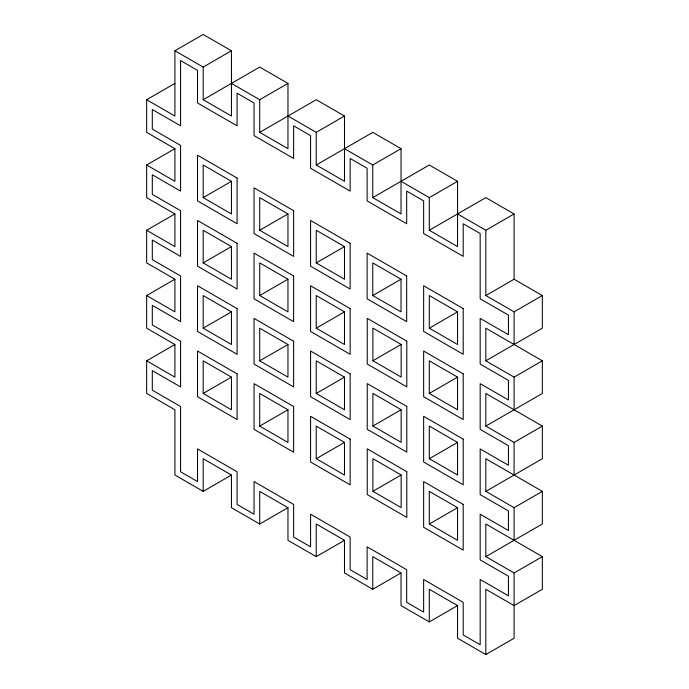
<?xml version="1.0" encoding="UTF-8"?>
<svg xmlns="http://www.w3.org/2000/svg" width="689" height="689" viewBox="0 0 689 689"><rect width="100%" height="100%" fill="white"/><g stroke="black" fill="none" stroke-linecap="round" stroke-linejoin="round"><path stroke-width="1.03" d="M485.823 654.55L485.823 589.276L514.089 605.597L542.346 589.276L542.346 556.643L514.089 572.955L514.089 638.229L485.823 654.55L457.556 638.229L457.556 605.597L429.29 621.917L401.032 605.597L401.032 572.955L372.766 589.276L344.5 572.955L344.5 540.322L316.234 556.643L287.968 540.322L287.968 507.681L259.71 524.002L231.444 507.69L231.444 475.048L203.177 491.369L174.911 475.048L174.911 409.774L146.654 393.453L146.654 360.821L174.911 377.141L174.911 344.5L146.654 328.179L146.654 295.547L174.911 311.867L174.911 279.226L146.654 262.905L146.654 230.272L174.911 246.593L174.911 213.952L146.654 197.631L146.654 164.998L174.911 181.319L174.911 148.678L146.654 132.357L146.654 99.724L174.911 116.045L174.911 50.771L203.177 34.45L231.444 50.771L231.444 116.045L203.177 99.724L203.177 67.083L231.444 50.771M146.654 99.724L174.911 83.403M203.177 99.724L259.71 67.083L287.968 83.403L287.968 148.678L259.71 132.357L259.71 99.724L287.968 83.403M146.654 164.998L174.911 148.678M259.71 132.357L316.234 99.724L344.5 116.045L344.5 181.319L316.234 164.998L316.234 132.357L344.5 116.045M146.654 230.272L174.911 213.952M203.177 197.631L231.444 181.319L231.444 213.952L203.177 197.631L203.177 164.998L231.444 181.319M316.234 164.998L372.766 132.357L401.032 148.678L401.032 213.952L372.766 197.631L372.766 164.998L401.032 148.678M146.654 295.547L174.911 279.226M203.177 262.905L231.444 246.593L231.444 279.226L203.177 262.905L203.177 230.272L231.444 246.593M259.71 230.272L287.968 213.952L287.968 246.593L259.71 230.272L259.71 197.631L287.968 213.952M372.766 197.631L429.29 164.998L457.556 181.31L457.556 246.584L429.29 230.272L429.29 197.631L457.556 181.31M146.654 360.821L174.911 344.5M203.177 328.179L231.444 311.867L231.444 344.5L203.177 328.179L203.177 295.547L231.444 311.867M259.71 295.547L287.968 279.226L287.968 311.867L259.71 295.547L259.71 262.905L287.968 279.226M316.234 262.905L344.5 246.593L344.5 279.226L316.234 262.905L316.234 230.272L344.5 246.584M429.29 230.272L485.823 197.631L514.089 213.952L514.089 279.226L485.823 295.547L485.823 230.272L514.089 213.952M203.177 393.453L231.444 377.141L231.444 409.774L203.177 393.453L203.177 360.821L231.444 377.141M259.71 360.821L287.968 344.5L287.968 377.141L259.71 360.821L259.71 328.179L287.968 344.5M316.234 328.179L344.5 311.867L344.5 344.5L316.234 328.179L316.234 295.547L344.5 311.859M372.766 295.547L401.032 279.226L401.032 311.859L372.766 295.547L372.766 262.905L401.032 279.226M259.71 426.095L287.968 409.774L287.968 442.416L259.71 426.095L259.71 393.453L287.968 409.774M316.234 393.453L344.5 377.141L344.5 409.774L316.234 393.453L316.234 360.821L344.5 377.133M372.887 360.752L401.153 377.064L401.153 344.431L372.887 328.11L372.887 360.752L401.032 344.5M429.29 328.179L457.556 311.859L457.556 344.5L429.29 328.179L429.29 295.547L457.556 311.859M485.823 295.547L514.089 311.859L542.346 295.547L542.346 328.179L485.823 360.821L485.823 328.179L542.346 360.821L542.346 393.453L485.823 426.095L485.823 393.453L542.346 426.095L542.346 458.728L485.823 491.369L485.823 458.728L542.346 491.369L542.346 524.002L485.823 556.643L485.823 524.002L542.346 556.643M316.234 458.728L344.5 442.416L344.5 475.048L316.234 458.728L316.234 426.095L344.5 442.407M372.887 426.026L401.153 442.338L401.153 409.705L372.887 393.385L372.887 426.026L401.032 409.774M429.29 393.453L457.556 377.133L457.556 409.774L429.29 393.453L429.29 360.821L457.556 377.133M485.823 360.821L514.089 377.133L542.346 360.821M372.887 491.3L401.153 507.612L401.153 474.979L372.887 458.659L372.887 491.3L401.032 475.048M429.29 458.728L457.556 442.407L457.556 475.048L429.29 458.728L429.29 426.095L457.556 442.407M485.823 426.095L514.089 442.407L542.346 426.095M429.29 524.002L457.556 507.681L457.556 540.322L429.29 524.002L429.29 491.369L457.556 507.681M485.823 491.369L514.089 507.681L542.346 491.369M174.911 50.771L203.177 67.083M231.444 83.403L259.71 99.724M287.968 116.045L316.234 132.357M344.5 148.678L372.766 164.998M401.032 181.31L429.29 197.631M457.556 213.952L485.823 230.272M514.089 279.226L542.346 295.547M485.823 556.643L514.089 572.955M231.444 475.048L203.177 458.728L203.177 491.369M287.968 507.681L259.71 491.369L259.71 524.002M344.5 540.322L316.234 524.002L316.234 556.643M401.032 572.955L372.766 556.643L372.766 589.276M457.556 605.597L429.29 589.276L429.29 621.917M514.089 311.859L514.089 344.5M514.089 377.133L514.089 409.774M514.089 442.407L514.089 475.048M514.089 507.681L514.089 540.322M197.528 70.347L180.57 60.563L180.57 125.837L152.303 109.517L152.303 129.101L180.57 145.413L180.57 191.111L152.303 174.791L152.303 194.376L180.57 210.688L180.57 256.386L152.303 240.065L152.303 259.641L180.57 275.962L180.57 321.651L152.303 305.339L152.303 324.915L180.57 341.236L180.57 386.925L152.303 370.613L152.303 390.189L180.57 406.51L180.57 471.784L197.528 481.577L197.528 448.935L237.094 471.784L237.094 504.426L254.052 514.209L254.052 481.577L293.626 504.426L293.626 537.058L310.584 546.851L310.584 514.209L350.15 537.058L350.15 569.691L367.108 579.483L367.108 546.851L406.682 569.691L406.682 602.332L423.64 612.125L423.64 579.483L463.206 602.332L463.206 634.965L480.173 644.758L480.173 579.483L508.43 595.804L508.43 576.219L480.173 559.899L480.173 514.209L508.43 530.53L508.43 510.945L480.173 494.624L480.173 448.935L508.43 465.256L508.43 445.671L480.173 429.359L480.173 383.661L508.43 399.982L508.43 380.397L480.173 364.085L480.173 318.387L508.43 334.708L508.43 315.123L480.173 298.811L480.173 233.537L463.206 223.744L463.206 256.377L423.64 233.537L423.64 200.895L406.682 191.103L406.682 223.744L367.108 200.895L367.108 168.262L350.15 158.47L350.15 191.103L310.584 168.262L310.584 135.621L293.626 125.829L293.626 158.47L254.052 135.621L254.052 102.988L237.094 93.196L237.094 125.829L197.528 102.988L197.528 70.347M237.094 178.055L197.528 155.206L197.528 200.895L237.094 223.744L237.094 178.055M293.626 210.688L254.052 187.847L254.052 233.537L293.626 256.377L293.626 210.688M350.15 243.329L310.584 220.48L310.584 266.169L350.15 289.018L350.15 243.329M406.682 275.962L367.108 253.113L367.108 298.811L406.682 321.651L406.682 275.962M463.206 308.594L423.64 285.754L423.64 331.443L463.206 354.292L463.206 308.594M406.803 341.167L367.237 318.318L367.237 364.007L406.803 386.856L406.803 341.167M237.094 243.329L197.528 220.48L197.528 266.169L237.094 289.018L237.094 243.329M293.626 275.962L254.052 253.113L254.052 298.811L293.626 321.651L293.626 275.962M350.15 308.603L310.584 285.754L310.584 331.443L350.15 354.292L350.15 308.603M463.206 373.869L423.64 351.028L423.64 396.718L463.206 419.567L463.206 373.869M406.803 406.441L367.237 383.592L367.237 429.281L406.803 452.13L406.803 406.441M237.094 308.603L197.528 285.754L197.528 331.443L237.094 354.292L237.094 308.603M293.626 341.236L254.052 318.387L254.052 364.085L293.626 386.925L293.626 341.236M350.15 373.877L310.584 351.028L310.584 396.718L350.15 419.567L350.15 373.877M463.206 439.143L423.64 416.302L423.64 461.992L463.206 484.841L463.206 439.143M237.094 373.877L197.528 351.028L197.528 396.718L237.094 419.567L237.094 373.877M293.626 406.51L254.052 383.661L254.052 429.359L293.626 452.199L293.626 406.51M350.15 439.143L310.584 416.302L310.584 461.992L350.15 484.841L350.15 439.143M406.803 471.715L367.237 448.866L367.237 494.556L406.803 517.405L406.803 471.715M463.206 504.417L423.64 481.577L423.64 527.266L463.206 550.115L463.206 504.417"/></g></svg>
